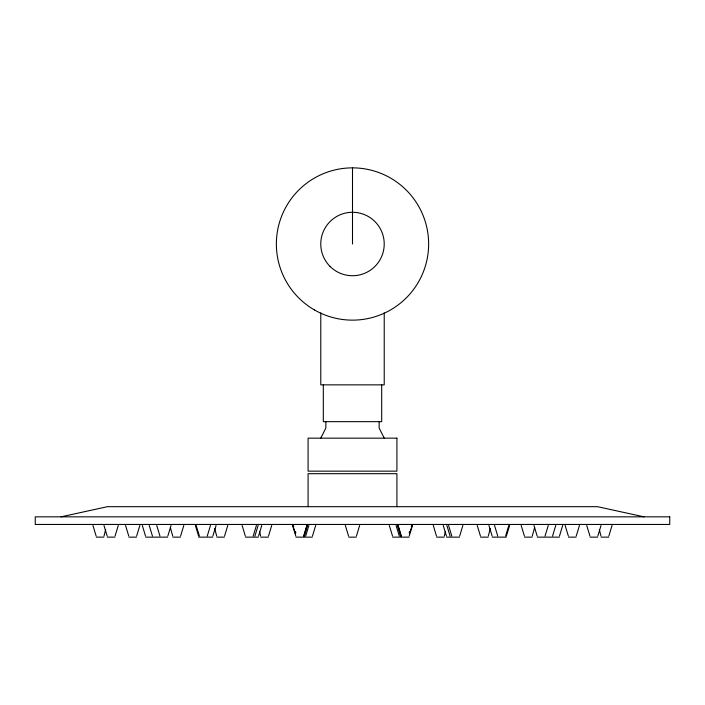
<?xml version="1.0" encoding="UTF-8"?>
<svg xmlns="http://www.w3.org/2000/svg" width="705" height="705" viewBox="0 0 705 705"><rect width="100%" height="100%" fill="white"/><g stroke="black" fill="none" stroke-linecap="round" stroke-linejoin="round"><path stroke-width="1.06" d="M104.032 536.047L105.635 529.587M115.065 536.047L118.273 525.454M136.647 536.047L139.854 525.454M167.834 536.047L171.042 525.454M180.603 536.047L183.811 525.454M207.261 536.047L210.469 525.454M212.875 536.047L216.074 525.454M224.569 536.047L227.768 525.454M253.218 536.047L256.417 525.454M254.928 536.047L258.127 525.454M258.559 536.047L261.767 525.454M268.526 536.047L271.725 525.454M303.679 536.047L306.878 525.454M303.89 536.047L307.098 525.454M304.357 536.047L307.565 525.454M305.688 536.047L308.887 525.454M312.482 536.047L315.69 525.454M356.448 536.047L359.647 525.454M409.208 536.047L412.416 525.454M444.361 536.047L445.322 531.711M459.678 536.047L462.877 525.454M488.318 536.047L490.283 528.538M505.626 536.047L508.825 525.454M506.41 536.047L509.618 525.454M532.284 536.047L534.628 527.499M545.053 536.047L548.261 525.454M552.561 536.047L555.769 525.454M559.488 536.047L562.687 525.454M576.241 536.047L579.448 525.454M597.822 536.047L601.03 525.454M608.856 536.047L612.055 525.454M409.42 533.87L412.196 525.454M409.2 532.786L409.482 531.711M411.288 526.476L411.729 525.454M320.775 438.157L325.851 428.005L325.851 421.661M61.044 516.836L107.468 506.684L597.532 506.684L643.956 516.836M96.312 537.139L103.864 537.139M107.345 537.139L114.897 537.139M128.927 537.139L136.479 537.139M145.688 537.139L167.667 537.139M172.892 537.139L180.436 537.139M198.757 537.139L212.707 537.139M216.849 537.139L224.393 537.139M245.499 537.139L258.391 537.139M260.806 537.139L268.358 537.139M295.959 537.139L312.315 537.139M348.728 537.139L356.272 537.139M392.685 537.139L409.041 537.139M436.642 537.139L444.194 537.139M446.609 537.139L459.501 537.139M480.607 537.139L488.151 537.139M492.293 537.139L506.243 537.139M524.564 537.139L532.108 537.139M537.333 537.139L559.312 537.139M568.521 537.139L576.073 537.139M590.103 537.139L597.655 537.139M601.136 537.139L608.688 537.139M384.225 438.157L379.149 428.005L379.149 421.661M586.727 525.454L589.935 536.047M565.146 525.454L568.353 536.047M533.958 525.454L537.166 536.047M521.189 525.454L524.397 536.047M494.531 525.454L497.739 536.047M488.926 525.454L492.125 536.047M477.232 525.454L480.431 536.047M448.583 525.454L451.782 536.047M446.873 525.454L450.072 536.047M443.233 525.454L446.441 536.047M433.275 525.454L436.474 536.047M398.122 525.454L401.321 536.047M397.902 525.454L401.11 536.047M397.435 525.454L400.643 536.047M396.113 525.454L399.312 536.047M389.31 525.454L392.518 536.047M345.353 525.454L348.552 536.047M293.271 525.454L293.712 526.476M292.804 525.454L295.58 533.87M292.584 525.454L295.792 536.047M242.123 525.454L245.322 536.047M196.175 525.454L199.374 536.047M195.382 525.454L198.59 536.047M156.739 525.454L159.947 536.047M149.231 525.454L152.439 536.047M142.313 525.454L145.512 536.047M125.552 525.454L128.759 536.047M103.97 525.454L107.178 536.047M92.945 525.454L96.144 536.047M170.372 527.499L172.716 536.047M214.717 528.538L216.682 536.047M599.365 529.587L600.968 536.047M295.518 531.711L295.8 532.786M259.678 531.711L260.638 536.047M396.915 506.684L396.915 473.689L308.085 473.689L308.085 506.684M384.225 312.95L384.225 384.86L320.775 384.86L320.775 312.95M381.687 384.86L381.687 421.661L323.313 421.661L323.313 384.86M352.5 167.86L352.5 244M396.915 438.157L308.085 438.157L308.085 471.151L396.915 471.151L396.915 438.157M669.75 516.836L35.25 516.836L35.25 524.449L669.75 524.449L669.75 516.836M314.43 309.936A76.14 76.14 0 0 0 428.64 244A76.14 76.14 0 0 0 314.43 178.065A76.14 76.14 0 0 0 314.43 309.936M330.063 266.437A31.725 31.725 0 0 0 383.141 252.214A31.725 31.725 0 0 0 344.287 213.359A31.725 31.725 0 0 0 330.063 266.437"/></g></svg>
